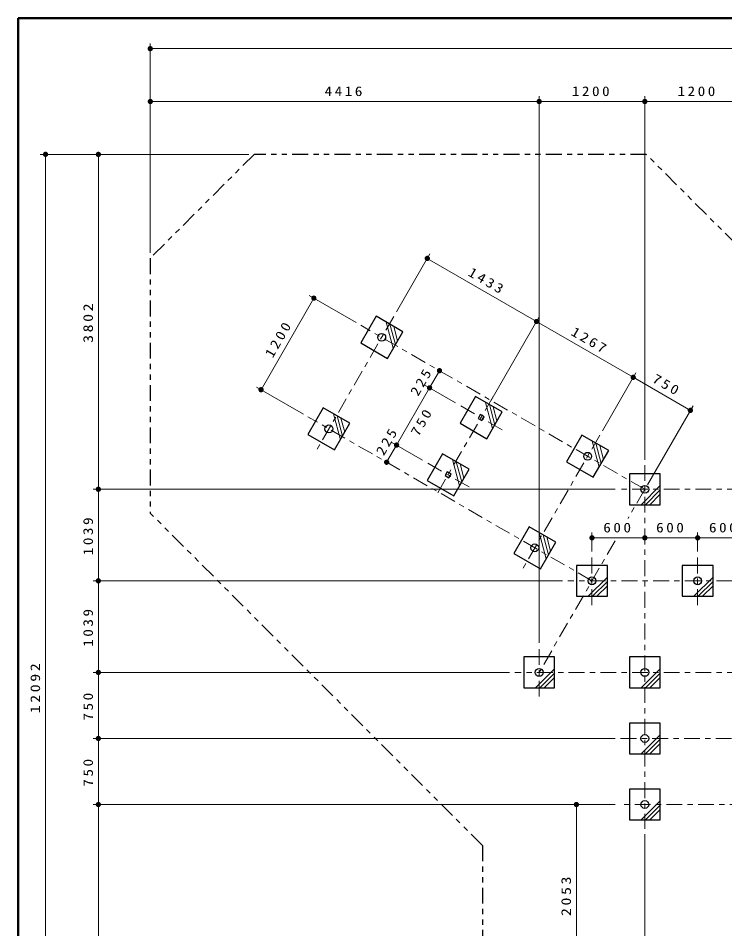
# Model space of a CAD drawing. Units: millimetres on the paper, scale 1:60. Extents: x -385 to 0, y -594 to 267.
# Drawn here: x -385 to -251.3, y -499.3 to -327 of the extents above; entities that cross this region are included whole.
import ezdxf

# ---------------------------------------------------------------- set-up
doc = ezdxf.new("R2010")
doc.units = ezdxf.units.MM
doc.linetypes.add('USER2', pattern=[6, 3, -1, 1, -1])
doc.linetypes.add('USER3', pattern=[8, 3, -1, 1, -1, 1, -1])
doc.layers.add('1_60', color=7, linetype='Continuous', lineweight=25)
doc.layers.add('NAKAMURA図枠', color=7, linetype='Continuous', lineweight=13)
doc.styles.add('ＭＳ ゴシック', font='')
doc.styles.get('ＭＳ ゴシック').set_extended_font_data('MS Gothic')

# ---------------------------------------------------------------- blocks, each defined once
blk = doc.blocks.new('filled_dot')
at = {"color": 0, "linetype": 'Continuous', "lineweight": -2, "const_width": 1.25}
blk.add_lwpolyline([(-0.625, 0, 1), (0.625, 0, 1)], format="xyb", close=True, dxfattribs=at)

msp = doc.modelspace()

# ---------------------------------------------------------------- linework, layer by layer
at = {"layer": '1_60', "lineweight": 13}
for p, q in [((-359.996, -371.405), (-359.996, -331.76)), ((-359.996, -332.76), (-114.429, -332.76)), ((-359.996, -342.76), (-286.396, -342.76)), ((-286.396, -445.186), (-286.396, -341.76)), ((-286.396, -342.76), (-266.396, -342.76)), ((-266.396, -410.545), (-266.396, -341.76)), ((-266.396, -342.76), (-246.396, -342.76)), ((-341.352, -352.76), (-380.83, -352.76)), ((-379.83, -554.301), (-379.83, -352.76)), ((-369.83, -416.129), (-369.83, -352.76)), ((-313.401, -382.543), (-307.067, -371.574)), ((-307.567, -372.44), (-286.888, -384.379)), ((-339.04, -397.282), (-329.04, -379.961)), ((-321.028, -384.587), (-329.906, -379.461)), ((-295.559, -399.397), (-286.388, -383.513)), ((-315.343, -384.501), (-314.018, -389.446)), ((-314.629, -384.913), (-313.606, -388.732)), ((-313.914, -385.326), (-313.193, -388.017)), ((-286.888, -384.379), (-268.596, -394.94)), ((-307.138, -396.936), (-305.263, -393.689)), ((-274.43, -405.043), (-268.096, -394.074)), ((-268.596, -394.94), (-257.771, -401.19)), ((-331.028, -401.907), (-339.906, -396.782)), ((-313.388, -407.761), (-307.138, -396.936)), ((-302.224, -399.774), (-308.004, -396.436)), ((-296.539, -399.688), (-295.214, -404.633)), ((-295.825, -400.1), (-294.801, -403.918)), ((-295.11, -400.513), (-294.389, -403.204)), ((-265.896, -415.263), (-257.271, -400.324)), ((-325.343, -401.822), (-324.018, -406.767)), ((-324.629, -402.234), (-323.606, -406.052)), ((-323.914, -402.646), (-323.193, -405.338)), ((-315.263, -411.009), (-313.388, -407.761)), ((-308.474, -410.599), (-314.254, -407.261)), ((-276.372, -407.001), (-275.047, -411.946)), ((-275.658, -407.413), (-274.635, -411.232)), ((-274.943, -407.826), (-274.222, -410.517)), ((-302.789, -410.513), (-301.464, -415.458)), ((-302.075, -410.926), (-301.051, -414.744)), ((-301.36, -411.338), (-300.639, -414.029)), ((-271.979, -416.129), (-370.83, -416.129)), ((-369.83, -433.449), (-369.83, -416.129)), ((-263.479, -415.425), (-267.099, -419.045)), ((-263.479, -416.25), (-266.274, -419.045)), ((-263.479, -417.075), (-265.449, -419.045)), ((-286.372, -424.322), (-285.047, -429.267)), ((-285.658, -424.734), (-284.635, -428.552)), ((-284.943, -425.146), (-284.222, -427.838)), ((-276.396, -427.866), (-276.396, -424.314)), ((-276.396, -425.314), (-266.396, -425.314)), ((-266.396, -425.314), (-256.396, -425.314)), ((-256.396, -427.866), (-256.396, -424.314)), ((-256.396, -425.314), (-246.396, -425.314)), ((-281.979, -433.449), (-370.83, -433.449)), ((-369.83, -450.77), (-369.83, -433.449)), ((-273.479, -432.746), (-277.099, -436.366)), ((-273.479, -433.571), (-276.274, -436.366)), ((-253.479, -432.746), (-257.099, -436.366)), ((-253.479, -433.571), (-256.274, -436.366)), ((-273.479, -434.396), (-275.449, -436.366)), ((-253.479, -434.396), (-255.449, -436.366)), ((-291.979, -450.77), (-370.83, -450.77)), ((-369.83, -463.27), (-369.83, -450.77)), ((-283.479, -450.066), (-287.099, -453.686)), ((-283.479, -450.891), (-286.274, -453.686)), ((-263.479, -450.066), (-267.099, -453.686)), ((-263.479, -450.891), (-266.274, -453.686)), ((-283.479, -451.716), (-285.449, -453.686)), ((-263.479, -451.716), (-265.449, -453.686)), ((-271.979, -463.27), (-370.83, -463.27)), ((-369.83, -475.77), (-369.83, -463.27)), ((-263.479, -462.566), (-267.099, -466.186)), ((-263.479, -463.391), (-266.274, -466.186)), ((-263.479, -464.216), (-265.449, -466.186)), ((-263.479, -475.066), (-267.099, -478.686)), ((-271.979, -475.77), (-370.83, -475.77)), ((-369.83, -554.301), (-369.83, -475.77)), ((-279.348, -509.991), (-279.348, -475.77)), ((-263.479, -475.891), (-266.274, -478.686)), ((-263.479, -476.716), (-265.449, -478.686)), ((-266.396, -481.353), (-266.396, -527.481))]:
    msp.add_line(p, q, dxfattribs=at)
at = {"layer": '1_60', "color": 2, "linetype": 'USER3'}
for p, q in [((-340.352, -352.76), (-359.996, -372.405)), ((-266.124, -352.76), (-340.352, -352.76)), ((-249.064, -369.82), (-266.124, -352.76)), ((-359.996, -372.405), (-359.996, -420.646)), ((-297.139, -483.504), (-297.139, -536.727))]:
    msp.add_line(p, q, dxfattribs=at)
at = {"layer": '1_60', "linetype": 'USER2', "lineweight": 13}
for p, q in [((-313.901, -383.409), (-328.484, -408.668)), ((-266.396, -416.129), (-320.162, -385.087)), ((-295.097, -398.596), (-305.93, -417.36)), ((-293.419, -404.857), (-301.358, -400.274)), ((-276.396, -433.449), (-330.162, -402.407)), ((-274.93, -405.909), (-289.513, -431.168)), ((-299.669, -415.682), (-307.608, -411.099)), ((-266.396, -411.545), (-266.396, -480.353)), ((-241.813, -416.129), (-270.979, -416.129)), ((-266.396, -416.129), (-269.576, -421.637)), ((-272.025, -425.878), (-286.396, -450.77)), ((-276.396, -438.032), (-276.396, -428.866)), ((-256.396, -438.032), (-256.396, -428.866)), ((-231.813, -433.449), (-280.979, -433.449)), ((-286.396, -455.353), (-286.396, -446.186)), ((-241.813, -450.77), (-290.979, -450.77)), ((-270.979, -463.27), (-207.662, -463.27)), ((-229.313, -475.77), (-270.979, -475.77))]:
    msp.add_line(p, q, dxfattribs=at)
at = {"layer": '1_60'}
for p, q in [((-317.26, -383.394), (-320.177, -388.446)), ((-312.208, -386.311), (-317.26, -383.394)), ((-315.125, -391.363), (-312.208, -386.311)), ((-320.177, -388.446), (-315.125, -391.363)), ((-298.456, -398.581), (-301.373, -403.633)), ((-293.404, -401.498), (-298.456, -398.581)), ((-327.26, -400.715), (-330.177, -405.767)), ((-322.208, -403.632), (-327.26, -400.715)), ((-297.541, -401.996), (-297.957, -402.718)), ((-297.957, -402.718), (-297.236, -403.135)), ((-296.819, -402.413), (-297.541, -401.996)), ((-297.236, -403.135), (-296.819, -402.413)), ((-296.321, -406.55), (-293.404, -401.498)), ((-325.125, -408.683), (-322.208, -403.632)), ((-301.373, -403.633), (-296.321, -406.55)), ((-330.177, -405.767), (-325.125, -408.683)), ((-278.289, -405.894), (-281.206, -410.946)), ((-273.237, -408.811), (-278.289, -405.894)), ((-304.706, -409.406), (-307.623, -414.458)), ((-299.654, -412.323), (-304.706, -409.406)), ((-276.154, -413.863), (-273.237, -408.811)), ((-281.206, -410.946), (-276.154, -413.863)), ((-303.791, -412.821), (-304.207, -413.543)), ((-303.069, -413.238), (-303.791, -412.821)), ((-303.486, -413.96), (-303.069, -413.238)), ((-302.571, -417.375), (-299.654, -412.323)), ((-263.479, -413.212), (-269.313, -413.212)), ((-269.313, -413.212), (-269.313, -419.045)), ((-263.479, -419.045), (-263.479, -413.212)), ((-307.623, -414.458), (-302.571, -417.375)), ((-304.207, -413.543), (-303.486, -413.96)), ((-269.313, -419.045), (-263.479, -419.045)), ((-288.289, -423.215), (-291.206, -428.267)), ((-283.237, -426.132), (-288.289, -423.215)), ((-286.154, -431.183), (-283.237, -426.132)), ((-291.206, -428.267), (-286.154, -431.183)), ((-273.479, -430.532), (-279.313, -430.532)), ((-279.313, -430.532), (-279.313, -436.366)), ((-273.479, -436.366), (-273.479, -430.532)), ((-253.479, -430.532), (-259.313, -430.532)), ((-259.313, -430.532), (-259.313, -436.366)), ((-253.479, -436.366), (-253.479, -430.532)), ((-279.313, -436.366), (-273.479, -436.366)), ((-259.313, -436.366), (-253.479, -436.366)), ((-283.479, -447.853), (-289.313, -447.853)), ((-289.313, -447.853), (-289.313, -453.686)), ((-283.479, -453.686), (-283.479, -447.853)), ((-263.479, -447.853), (-269.313, -447.853)), ((-269.313, -447.853), (-269.313, -453.686)), ((-263.479, -453.686), (-263.479, -447.853)), ((-289.313, -453.686), (-283.479, -453.686)), ((-269.313, -453.686), (-263.479, -453.686)), ((-263.479, -460.353), (-269.313, -460.353)), ((-269.313, -460.353), (-269.313, -466.186)), ((-263.479, -466.186), (-263.479, -460.353)), ((-269.313, -466.186), (-263.479, -466.186)), ((-263.479, -472.853), (-269.313, -472.853)), ((-269.313, -472.853), (-269.313, -478.686)), ((-263.479, -478.686), (-263.479, -472.853)), ((-269.313, -478.686), (-263.479, -478.686))]:
    msp.add_line(p, q, dxfattribs=at)
at = {"layer": '1_60', "color": 2, "linetype": 'USER3', "lineweight": 13}
msp.add_line((-297.139, -483.504), (-359.996, -420.646), dxfattribs=at)
at = {"layer": '1_60'}
for centre in [(-316.193, -387.379), (-326.193, -404.699), (-277.221, -409.879), (-266.396, -416.129), (-287.221, -427.199), (-276.396, -433.449), (-256.396, -433.449), (-286.396, -450.77), (-266.396, -450.77), (-266.396, -463.27), (-266.396, -475.77)]:
    msp.add_circle(centre, 0.743, dxfattribs=at)
at = {"layer": 'NAKAMURA図枠', "lineweight": 50}
for p, q in [((-385, -327), (-385, -594)), ((0, -327), (-385, -327))]:
    msp.add_line(p, q, dxfattribs=at)

# ---------------------------------------------------------------- block references
at = {"layer": '1_60', "lineweight": 13, "xscale": 0.4, "yscale": 0.4}
for p in [(-359.996, -332.76), (-359.996, -342.76), (-286.396, -342.76), (-266.396, -342.76), (-276.396, -425.314), (-266.396, -425.314), (-256.396, -425.314)]:
    msp.add_blockref('filled_dot', p, dxfattribs=at)
for p, rotation in [((-286.396, -342.76), 180), ((-266.396, -342.76), 180), ((-379.83, -352.76), 270), ((-369.83, -352.76), 270), ((-307.567, -372.44), 330), ((-329.04, -379.961), 240), ((-286.888, -384.379), 330), ((-286.888, -384.379), 150), ((-305.263, -393.689), 240), ((-268.596, -394.94), 330), ((-268.596, -394.94), 150), ((-339.04, -397.282), 60), ((-307.138, -396.936), 240), ((-307.138, -396.936), 60), ((-257.771, -401.19), 150), ((-313.388, -407.761), 60), ((-313.388, -407.761), 240), ((-315.263, -411.009), 60), ((-369.83, -416.129), 270), ((-369.83, -416.129), 90), ((-266.396, -425.314), 180), ((-256.396, -425.314), 180), ((-369.83, -433.449), 270), ((-369.83, -433.449), 90), ((-369.83, -450.77), 270), ((-369.83, -450.77), 90), ((-369.83, -463.27), 270), ((-369.83, -463.27), 90), ((-369.83, -475.77), 270), ((-369.83, -475.77), 90), ((-279.348, -475.77), 270)]:
    msp.add_blockref('filled_dot', p, dxfattribs=dict(at, rotation=rotation))

# ---------------------------------------------------------------- texts
at = {"layer": '1_60', "char_height": 1.833, "attachment_point": 8, "style": 'ＭＳ ゴシック'}
for s, insert in [('\\T1.33;\\W1.15;4416', (-323.196, -341.76)), ('\\T1.33;\\W1.15;1200', (-276.396, -341.76)), ('\\T1.33;\\W1.15;1200', (-256.396, -341.76)), ('\\T1.33;\\W1.15;600', (-271.396, -424.314)), ('\\T1.33;\\W1.15;600', (-261.396, -424.314)), ('\\T1.33;\\W1.15;600', (-251.396, -424.314))]:
    msp.add_mtext(s, dxfattribs=dict(at, insert=insert))
at = {"layer": '1_60', "char_height": 1.833, "style": 'ＭＳ ゴシック'}
for s, insert, attachment_point, rotation in [('\\T1.33;\\W1.15;1433', (-296.728, -377.543), 8, 330), ('\\T1.33;\\W1.2;3802', (-370.83, -384.444), 8, 90), ('\\T1.33;\\W1.15;1200', (-334.906, -388.121), 8, 60), ('\\T1.33;\\W1.15;1267', (-277.242, -388.793), 8, 330), ('\\T1.33;\\W1.15;225', (-307.855, -396.177), 8, 60), ('\\T1.33;\\W1.15;750', (-262.684, -397.199), 8, 330), ('\\T1.33;\\W1.15;750', (-309.397, -402.849), 2, 60), ('\\T1.33;\\W1.15;225', (-314.356, -407.437), 8, 60), ('\\T1.33;\\W1.15;1039', (-370.83, -424.789), 8, 90), ('\\T1.33;\\W1.15;1039', (-370.83, -442.109), 8, 90), ('\\T1.33;\\W1.2;12092', (-380.83, -453.53), 8, 90), ('\\T1.33;\\W1.15;750', (-370.83, -457.02), 8, 90), ('\\T1.33;\\W1.15;750', (-370.83, -469.52), 8, 90), ('\\T1.33;\\W1.2;2053', (-280.348, -492.88), 8, 90)]:
    msp.add_mtext(s, dxfattribs=dict(at, insert=insert, attachment_point=attachment_point, rotation=rotation))

doc.saveas('drawing.dxf')
